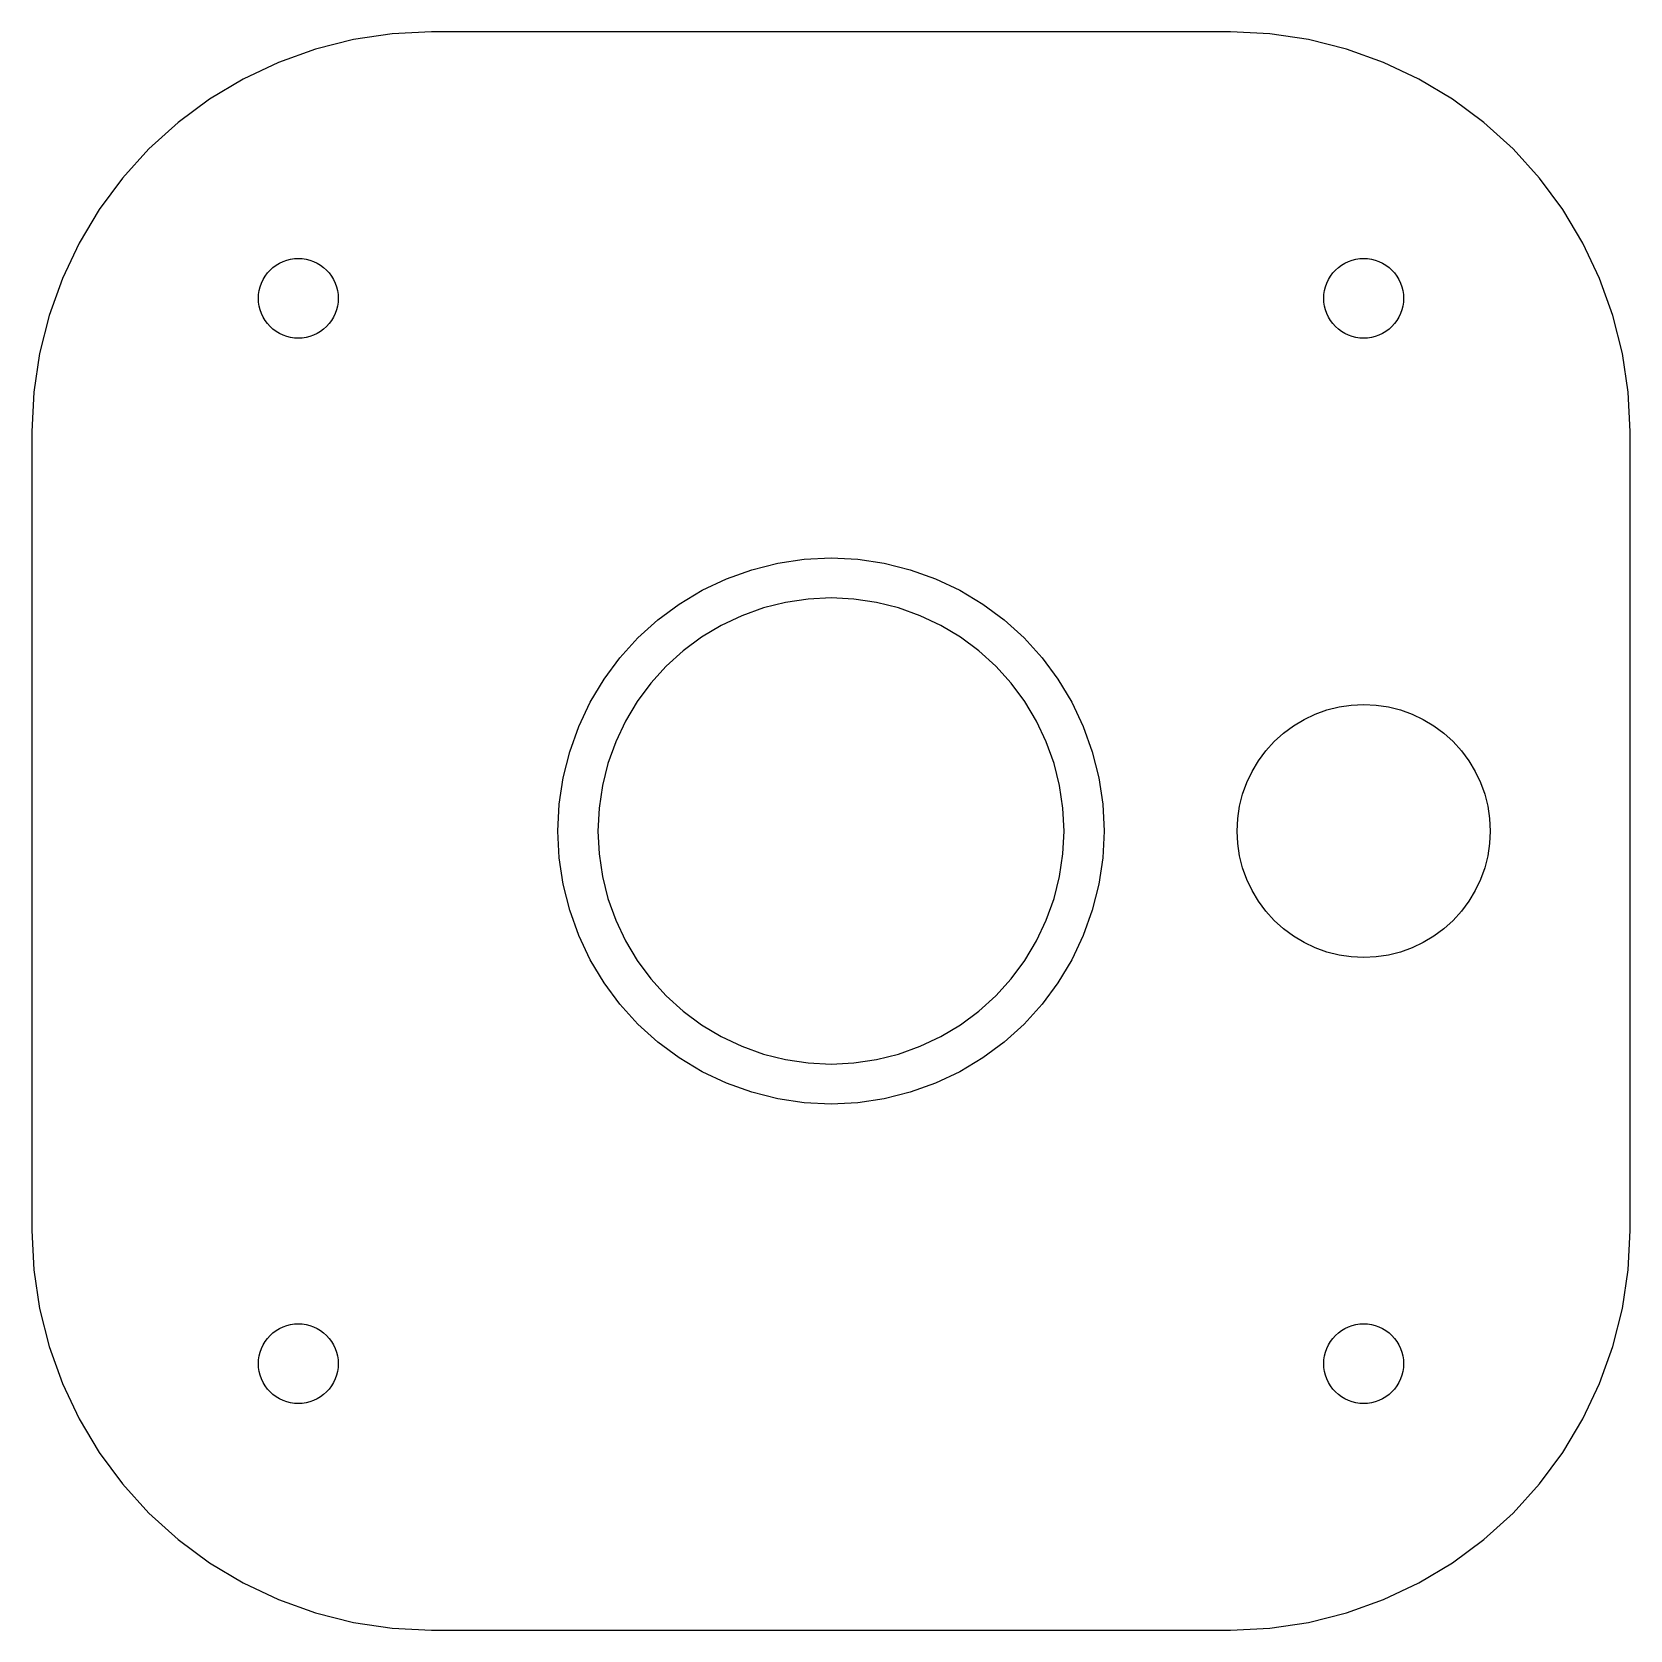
# Model space of a CAD drawing. Header units: metres. Extents: x -60 to 60, y -60 to 60.
import ezdxf

# ---------------------------------------------------------------- set-up
doc = ezdxf.new("R2010")
doc.units = ezdxf.units.M

msp = doc.modelspace()

# ---------------------------------------------------------------- linework, layer by layer
for p, q in [((-30, 60), (-32.9405, 59.8555)), ((30, 60), (-30, 60)), ((32.9405, 59.8555), (30, 60)), ((-35.8527, 59.4236), (-38.7085, 58.7082)), ((-32.9405, 59.8555), (-35.8527, 59.4236)), ((35.8527, 59.4236), (32.9405, 59.8555)), ((38.7085, 58.7082), (35.8527, 59.4236)), ((-41.4805, 57.7164), (-44.1419, 56.4576)), ((-38.7085, 58.7082), (-41.4805, 57.7164)), ((41.4805, 57.7164), (38.7085, 58.7082)), ((44.1419, 56.4576), (41.4805, 57.7164)), ((-44.1419, 56.4576), (-46.6671, 54.9441)), ((46.6671, 54.9441), (44.1419, 56.4576)), ((-46.6671, 54.9441), (-49.0318, 53.1903)), ((49.0318, 53.1903), (46.6671, 54.9441)), ((-49.0318, 53.1903), (-51.2132, 51.2132)), ((51.2132, 51.2132), (49.0318, 53.1903)), ((-51.2132, 51.2132), (-53.1903, 49.0318)), ((53.1903, 49.0318), (51.2132, 51.2132)), ((-53.1903, 49.0318), (-54.9441, 46.6671)), ((54.9441, 46.6671), (53.1903, 49.0318)), ((-54.9441, 46.6671), (-56.4576, 44.1419)), ((56.4576, 44.1419), (54.9441, 46.6671)), ((-56.4576, 44.1419), (-57.7164, 41.4805)), ((57.7164, 41.4805), (56.4576, 44.1419)), ((-42.319, 41.9032), (-42.1213, 42.1213)), ((-42.1213, 42.1213), (-41.9032, 42.319)), ((-41.9032, 42.319), (-41.6667, 42.4944)), ((-41.6667, 42.4944), (-41.4142, 42.6458)), ((-41.4142, 42.6458), (-41.148, 42.7716)), ((-41.148, 42.7716), (-40.8708, 42.8708)), ((-40.8708, 42.8708), (-40.5853, 42.9424)), ((-40.5853, 42.9424), (-40.2941, 42.9855)), ((-40.2941, 42.9855), (-40, 43)), ((-40, 43), (-39.7059, 42.9855)), ((-39.7059, 42.9855), (-39.4147, 42.9424)), ((-39.4147, 42.9424), (-39.1291, 42.8708)), ((-39.1291, 42.8708), (-38.8519, 42.7716)), ((-38.8519, 42.7716), (-38.5858, 42.6458)), ((-38.5858, 42.6458), (-38.3333, 42.4944)), ((-38.3333, 42.4944), (-38.0968, 42.319)), ((-38.0968, 42.319), (-37.8787, 42.1213)), ((-37.8787, 42.1213), (-37.681, 41.9032)), ((37.681, 41.9032), (37.8787, 42.1213)), ((37.8787, 42.1213), (38.0968, 42.319)), ((38.0968, 42.319), (38.3333, 42.4944)), ((38.3333, 42.4944), (38.5858, 42.6458)), ((38.5858, 42.6458), (38.8519, 42.7716)), ((38.8519, 42.7716), (39.1291, 42.8708)), ((39.1291, 42.8708), (39.4147, 42.9424)), ((39.4147, 42.9424), (39.7059, 42.9855)), ((39.7059, 42.9855), (40, 43)), ((40, 43), (40.2941, 42.9855)), ((40.2941, 42.9855), (40.5853, 42.9424)), ((40.5853, 42.9424), (40.8708, 42.8708)), ((40.8708, 42.8708), (41.148, 42.7716)), ((41.148, 42.7716), (41.4142, 42.6458)), ((41.4142, 42.6458), (41.6667, 42.4944)), ((41.6667, 42.4944), (41.9032, 42.319)), ((41.9032, 42.319), (42.1213, 42.1213)), ((42.1213, 42.1213), (42.319, 41.9032)), ((-57.7164, 41.4805), (-58.7082, 38.7085)), ((-42.9424, 40.5853), (-42.8708, 40.8708)), ((-42.8708, 40.8708), (-42.7716, 41.148)), ((-42.7716, 41.148), (-42.6458, 41.4142)), ((-42.6458, 41.4142), (-42.4944, 41.6667)), ((-42.4944, 41.6667), (-42.319, 41.9032)), ((-37.681, 41.9032), (-37.5056, 41.6667)), ((-37.5056, 41.6667), (-37.3542, 41.4142)), ((-37.3542, 41.4142), (-37.2284, 41.148)), ((-37.2284, 41.148), (-37.1292, 40.8708)), ((-37.1292, 40.8708), (-37.0576, 40.5853)), ((37.0576, 40.5853), (37.1292, 40.8708)), ((37.1292, 40.8708), (37.2284, 41.148)), ((37.2284, 41.148), (37.3542, 41.4142)), ((37.3542, 41.4142), (37.5056, 41.6667)), ((37.5056, 41.6667), (37.681, 41.9032)), ((42.319, 41.9032), (42.4944, 41.6667)), ((42.4944, 41.6667), (42.6458, 41.4142)), ((42.6458, 41.4142), (42.7716, 41.148)), ((42.7716, 41.148), (42.8708, 40.8708)), ((42.8708, 40.8708), (42.9424, 40.5853)), ((58.7082, 38.7085), (57.7164, 41.4805)), ((-43, 40), (-42.9855, 40.2941)), ((-42.9855, 39.7059), (-43, 40)), ((-42.9855, 40.2941), (-42.9424, 40.5853)), ((-42.9424, 39.4147), (-42.9855, 39.7059)), ((-37.0576, 40.5853), (-37.0144, 40.2941)), ((-37.0144, 39.7059), (-37.0576, 39.4147)), ((-37.0144, 40.2941), (-37, 40)), ((-37, 40), (-37.0144, 39.7059)), ((37, 40), (37.0144, 40.2941)), ((37.0144, 39.7059), (37, 40)), ((37.0144, 40.2941), (37.0576, 40.5853)), ((37.0576, 39.4147), (37.0144, 39.7059)), ((42.9424, 40.5853), (42.9855, 40.2941)), ((42.9855, 39.7059), (42.9424, 39.4147)), ((42.9855, 40.2941), (43, 40)), ((43, 40), (42.9855, 39.7059)), ((-58.7082, 38.7085), (-59.4236, 35.8527)), ((-42.8708, 39.1291), (-42.9424, 39.4147)), ((-42.7716, 38.8519), (-42.8708, 39.1291)), ((-42.6458, 38.5858), (-42.7716, 38.8519)), ((-42.4944, 38.3333), (-42.6458, 38.5858)), ((-37.3542, 38.5858), (-37.5056, 38.3333)), ((-37.2284, 38.8519), (-37.3542, 38.5858)), ((-37.1292, 39.1291), (-37.2284, 38.8519)), ((-37.0576, 39.4147), (-37.1292, 39.1291)), ((37.1292, 39.1291), (37.0576, 39.4147)), ((37.2284, 38.8519), (37.1292, 39.1291)), ((37.3542, 38.5858), (37.2284, 38.8519)), ((37.5056, 38.3333), (37.3542, 38.5858)), ((42.6458, 38.5858), (42.4944, 38.3333)), ((42.7716, 38.8519), (42.6458, 38.5858)), ((42.8708, 39.1291), (42.7716, 38.8519)), ((42.9424, 39.4147), (42.8708, 39.1291)), ((59.4236, 35.8527), (58.7082, 38.7085)), ((-42.319, 38.0968), (-42.4944, 38.3333)), ((-42.1213, 37.8787), (-42.319, 38.0968)), ((-41.9032, 37.681), (-42.1213, 37.8787)), ((-41.6667, 37.5056), (-41.9032, 37.681)), ((-41.4142, 37.3542), (-41.6667, 37.5056)), ((-41.148, 37.2284), (-41.4142, 37.3542)), ((-40.8708, 37.1292), (-41.148, 37.2284)), ((-38.8519, 37.2284), (-39.1291, 37.1292)), ((-38.5858, 37.3542), (-38.8519, 37.2284)), ((-38.3333, 37.5056), (-38.5858, 37.3542)), ((-38.0968, 37.681), (-38.3333, 37.5056)), ((-37.8787, 37.8787), (-38.0968, 37.681)), ((-37.681, 38.0968), (-37.8787, 37.8787)), ((-37.5056, 38.3333), (-37.681, 38.0968)), ((37.681, 38.0968), (37.5056, 38.3333)), ((37.8787, 37.8787), (37.681, 38.0968)), ((38.0968, 37.681), (37.8787, 37.8787)), ((38.3333, 37.5056), (38.0968, 37.681)), ((38.5858, 37.3542), (38.3333, 37.5056)), ((38.8519, 37.2284), (38.5858, 37.3542)), ((39.1291, 37.1292), (38.8519, 37.2284)), ((41.148, 37.2284), (40.8708, 37.1292)), ((41.4142, 37.3542), (41.148, 37.2284)), ((41.6667, 37.5056), (41.4142, 37.3542)), ((41.9032, 37.681), (41.6667, 37.5056)), ((42.1213, 37.8787), (41.9032, 37.681)), ((42.319, 38.0968), (42.1213, 37.8787)), ((42.4944, 38.3333), (42.319, 38.0968)), ((-40.5853, 37.0576), (-40.8708, 37.1292)), ((-40.2941, 37.0144), (-40.5853, 37.0576)), ((-40, 37), (-40.2941, 37.0144)), ((-39.7059, 37.0144), (-40, 37)), ((-39.4147, 37.0576), (-39.7059, 37.0144)), ((-39.1291, 37.1292), (-39.4147, 37.0576)), ((39.4147, 37.0576), (39.1291, 37.1292)), ((39.7059, 37.0144), (39.4147, 37.0576)), ((40, 37), (39.7059, 37.0144)), ((40.2941, 37.0144), (40, 37)), ((40.5853, 37.0576), (40.2941, 37.0144)), ((40.8708, 37.1292), (40.5853, 37.0576)), ((-59.4236, 35.8527), (-59.8555, 32.9405)), ((59.8555, 32.9405), (59.4236, 35.8527)), ((-59.8555, 32.9405), (-60, 30)), ((60, 30), (59.8555, 32.9405)), ((-60, 30), (-60, -30)), ((60, -30), (60, 30)), ((-3.99934, 20.1061), (-2.00934, 20.4013)), ((-2.00934, 20.4013), (0, 20.5)), ((0, 20.5), (2.00934, 20.4013)), ((2.00934, 20.4013), (3.99934, 20.1061)), ((-7.845, 18.9395), (-5.95082, 19.6173)), ((-5.95082, 19.6173), (-3.99934, 20.1061)), ((3.99934, 20.1061), (5.95082, 19.6173)), ((5.95082, 19.6173), (7.845, 18.9395)), ((-11.3892, 17.0451), (-9.66362, 18.0794)), ((-9.66362, 18.0794), (-7.845, 18.9395)), ((7.845, 18.9395), (9.66362, 18.0794)), ((9.66362, 18.0794), (11.3892, 17.0451)), ((-13.0051, 15.8467), (-11.3892, 17.0451)), ((-3.41408, 17.1637), (-5.07997, 16.7464)), ((-1.71529, 17.4157), (-3.41408, 17.1637)), ((0, 17.5), (-1.71529, 17.4157)), ((1.71529, 17.4157), (0, 17.5)), ((3.41408, 17.1637), (1.71529, 17.4157)), ((5.07997, 16.7464), (3.41408, 17.1637)), ((11.3892, 17.0451), (13.0051, 15.8467)), ((-14.4957, 14.4957), (-13.0051, 15.8467)), ((-6.69695, 16.1679), (-8.24944, 15.4336)), ((-5.07997, 16.7464), (-6.69695, 16.1679)), ((6.69695, 16.1679), (5.07997, 16.7464)), ((8.24944, 15.4336), (6.69695, 16.1679)), ((13.0051, 15.8467), (14.4957, 14.4957)), ((-15.8467, 13.0051), (-14.4957, 14.4957)), ((-9.72247, 14.5507), (-11.1019, 13.5277)), ((-8.24944, 15.4336), (-9.72247, 14.5507)), ((9.72247, 14.5507), (8.24944, 15.4336)), ((11.1019, 13.5277), (9.72247, 14.5507)), ((14.4957, 14.4957), (15.8467, 13.0051)), ((-11.1019, 13.5277), (-12.3744, 12.3744)), ((12.3744, 12.3744), (11.1019, 13.5277)), ((-17.0451, 11.3892), (-15.8467, 13.0051)), ((-12.3744, 12.3744), (-13.5277, 11.1019)), ((13.5277, 11.1019), (12.3744, 12.3744)), ((15.8467, 13.0051), (17.0451, 11.3892)), ((-18.0794, 9.66362), (-17.0451, 11.3892)), ((-13.5277, 11.1019), (-14.5507, 9.72247)), ((14.5507, 9.72247), (13.5277, 11.1019)), ((17.0451, 11.3892), (18.0794, 9.66362)), ((-18.9395, 7.845), (-18.0794, 9.66362)), ((-14.5507, 9.72247), (-15.4336, 8.24944)), ((15.4336, 8.24944), (14.5507, 9.72247)), ((18.0794, 9.66362), (18.9395, 7.845)), ((35.5217, 8.37825), (36.3645, 8.77686)), ((36.3645, 8.77686), (37.2423, 9.09093)), ((37.2423, 9.09093), (38.1466, 9.31746)), ((38.1466, 9.31746), (39.0688, 9.45425)), ((39.0688, 9.45425), (40, 9.5)), ((40, 9.5), (40.9312, 9.45425)), ((40.9312, 9.45425), (41.8533, 9.31746)), ((41.8533, 9.31746), (42.7577, 9.09093)), ((42.7577, 9.09093), (43.6355, 8.77686)), ((43.6355, 8.77686), (44.4783, 8.37825)), ((-19.6173, 5.95082), (-18.9395, 7.845)), ((-15.4336, 8.24944), (-16.1679, 6.69695)), ((16.1679, 6.69695), (15.4336, 8.24944)), ((18.9395, 7.845), (19.6173, 5.95082)), ((33.2825, 6.71751), (33.9733, 7.3436)), ((33.9733, 7.3436), (34.7221, 7.89896)), ((34.7221, 7.89896), (35.5217, 8.37825)), ((44.4783, 8.37825), (45.2779, 7.89896)), ((45.2779, 7.89896), (46.0267, 7.3436)), ((46.0267, 7.3436), (46.7175, 6.71751)), ((-16.1679, 6.69695), (-16.7464, 5.07997)), ((16.7464, 5.07997), (16.1679, 6.69695)), ((32.101, 5.27791), (32.6564, 6.02673)), ((32.6564, 6.02673), (33.2825, 6.71751)), ((46.7175, 6.71751), (47.3436, 6.02673)), ((47.3436, 6.02673), (47.899, 5.27791)), ((-20.1061, 3.99934), (-19.6173, 5.95082)), ((-16.7464, 5.07997), (-17.1637, 3.41408)), ((17.1637, 3.41408), (16.7464, 5.07997)), ((19.6173, 5.95082), (20.1061, 3.99934)), ((31.6217, 4.47826), (32.101, 5.27791)), ((47.899, 5.27791), (48.3783, 4.47826)), ((-20.4013, 2.00934), (-20.1061, 3.99934)), ((20.1061, 3.99934), (20.4013, 2.00934)), ((30.9091, 2.75769), (31.2231, 3.63548)), ((31.2231, 3.63548), (31.6217, 4.47826)), ((48.3783, 4.47826), (48.7769, 3.63548)), ((48.7769, 3.63548), (49.0909, 2.75769)), ((-17.1637, 3.41408), (-17.4157, 1.71529)), ((17.4157, 1.71529), (17.1637, 3.41408)), ((30.6825, 1.85335), (30.9091, 2.75769)), ((49.0909, 2.75769), (49.3175, 1.85335)), ((-20.5, 0), (-20.4013, 2.00934)), ((-17.4157, 1.71529), (-17.5, 0)), ((17.5, 0), (17.4157, 1.71529)), ((20.4013, 2.00934), (20.5, 0)), ((30.5457, 0.93115), (30.6825, 1.85335)), ((49.3175, 1.85335), (49.4543, 0.93115)), ((-20.4013, -2.00934), (-20.5, 0)), ((-17.5, 0), (-17.4157, -1.71529)), ((17.4157, -1.71529), (17.5, 0)), ((20.5, 0), (20.4013, -2.00934)), ((30.5, 0), (30.5457, 0.93115)), ((30.5457, -0.93115), (30.5, 0)), ((49.4543, 0.93115), (49.5, 0)), ((49.5, 0), (49.4543, -0.93115)), ((30.6825, -1.85335), (30.5457, -0.93115)), ((49.4543, -0.93115), (49.3175, -1.85335)), ((-20.1061, -3.99934), (-20.4013, -2.00934)), ((-17.4157, -1.71529), (-17.1637, -3.41408)), ((17.1637, -3.41408), (17.4157, -1.71529)), ((20.4013, -2.00934), (20.1061, -3.99934)), ((30.9091, -2.75769), (30.6825, -1.85335)), ((49.3175, -1.85335), (49.0909, -2.75769)), ((-17.1637, -3.41408), (-16.7464, -5.07997)), ((16.7464, -5.07997), (17.1637, -3.41408)), ((31.2231, -3.63548), (30.9091, -2.75769)), ((49.0909, -2.75769), (48.7769, -3.63548)), ((-19.6173, -5.95082), (-20.1061, -3.99934)), ((20.1061, -3.99934), (19.6173, -5.95082)), ((31.6217, -4.47826), (31.2231, -3.63548)), ((32.101, -5.27791), (31.6217, -4.47826)), ((48.3783, -4.47826), (47.899, -5.27791)), ((48.7769, -3.63548), (48.3783, -4.47826)), ((-18.9395, -7.845), (-19.6173, -5.95082)), ((-16.7464, -5.07997), (-16.1679, -6.69695)), ((16.1679, -6.69695), (16.7464, -5.07997)), ((19.6173, -5.95082), (18.9395, -7.845)), ((32.6564, -6.02673), (32.101, -5.27791)), ((47.899, -5.27791), (47.3436, -6.02673)), ((-16.1679, -6.69695), (-15.4336, -8.24944)), ((15.4336, -8.24944), (16.1679, -6.69695)), ((33.2825, -6.71751), (32.6564, -6.02673)), ((33.9733, -7.3436), (33.2825, -6.71751)), ((46.7175, -6.71751), (46.0267, -7.3436)), ((47.3436, -6.02673), (46.7175, -6.71751)), ((-18.0794, -9.66362), (-18.9395, -7.845)), ((-15.4336, -8.24944), (-14.5507, -9.72247)), ((14.5507, -9.72247), (15.4336, -8.24944)), ((18.9395, -7.845), (18.0794, -9.66362)), ((34.7221, -7.89896), (33.9733, -7.3436)), ((35.5217, -8.37825), (34.7221, -7.89896)), ((36.3645, -8.77686), (35.5217, -8.37825)), ((44.4783, -8.37825), (43.6355, -8.77686)), ((45.2779, -7.89896), (44.4783, -8.37825)), ((46.0267, -7.3436), (45.2779, -7.89896)), ((37.2423, -9.09093), (36.3645, -8.77686)), ((38.1466, -9.31746), (37.2423, -9.09093)), ((39.0688, -9.45425), (38.1466, -9.31746)), ((40, -9.5), (39.0688, -9.45425)), ((40.9312, -9.45425), (40, -9.5)), ((41.8533, -9.31746), (40.9312, -9.45425)), ((42.7577, -9.09093), (41.8533, -9.31746)), ((43.6355, -8.77686), (42.7577, -9.09093)), ((-17.0451, -11.3892), (-18.0794, -9.66362)), ((-14.5507, -9.72247), (-13.5277, -11.1019)), ((13.5277, -11.1019), (14.5507, -9.72247)), ((18.0794, -9.66362), (17.0451, -11.3892)), ((-15.8467, -13.0051), (-17.0451, -11.3892)), ((-13.5277, -11.1019), (-12.3744, -12.3744)), ((12.3744, -12.3744), (13.5277, -11.1019)), ((17.0451, -11.3892), (15.8467, -13.0051)), ((-14.4957, -14.4957), (-15.8467, -13.0051)), ((-12.3744, -12.3744), (-11.1019, -13.5277)), ((11.1019, -13.5277), (12.3744, -12.3744)), ((15.8467, -13.0051), (14.4957, -14.4957)), ((-11.1019, -13.5277), (-9.72247, -14.5507)), ((9.72247, -14.5507), (11.1019, -13.5277)), ((-13.0051, -15.8467), (-14.4957, -14.4957)), ((-9.72247, -14.5507), (-8.24944, -15.4336)), ((-8.24944, -15.4336), (-6.69695, -16.1679)), ((6.69695, -16.1679), (8.24944, -15.4336)), ((8.24944, -15.4336), (9.72247, -14.5507)), ((14.4957, -14.4957), (13.0051, -15.8467)), ((-11.3892, -17.0451), (-13.0051, -15.8467)), ((-6.69695, -16.1679), (-5.07997, -16.7464)), ((-5.07997, -16.7464), (-3.41408, -17.1637)), ((3.41408, -17.1637), (5.07997, -16.7464)), ((5.07997, -16.7464), (6.69695, -16.1679)), ((13.0051, -15.8467), (11.3892, -17.0451)), ((-9.66362, -18.0794), (-11.3892, -17.0451)), ((-3.41408, -17.1637), (-1.71529, -17.4157)), ((-1.71529, -17.4157), (0, -17.5)), ((0, -17.5), (1.71529, -17.4157)), ((1.71529, -17.4157), (3.41408, -17.1637)), ((11.3892, -17.0451), (9.66362, -18.0794)), ((-7.845, -18.9395), (-9.66362, -18.0794)), ((-5.95082, -19.6173), (-7.845, -18.9395)), ((7.845, -18.9395), (5.95082, -19.6173)), ((9.66362, -18.0794), (7.845, -18.9395)), ((-3.99934, -20.1061), (-5.95082, -19.6173)), ((-2.00934, -20.4013), (-3.99934, -20.1061)), ((3.99934, -20.1061), (2.00934, -20.4013)), ((5.95082, -19.6173), (3.99934, -20.1061)), ((0, -20.5), (-2.00934, -20.4013)), ((2.00934, -20.4013), (0, -20.5)), ((-60, -30), (-59.8555, -32.9405)), ((59.8555, -32.9405), (60, -30)), ((-59.8555, -32.9405), (-59.4236, -35.8527)), ((59.4236, -35.8527), (59.8555, -32.9405)), ((-59.4236, -35.8527), (-58.7082, -38.7085)), ((58.7082, -38.7085), (59.4236, -35.8527)), ((-41.148, -37.2284), (-40.8708, -37.1292)), ((-40.8708, -37.1292), (-40.5853, -37.0576)), ((-40.5853, -37.0576), (-40.2941, -37.0144)), ((-40.2941, -37.0144), (-40, -37)), ((-40, -37), (-39.7059, -37.0144)), ((-39.7059, -37.0144), (-39.4147, -37.0576)), ((-39.4147, -37.0576), (-39.1291, -37.1292)), ((-39.1291, -37.1292), (-38.8519, -37.2284)), ((38.8519, -37.2284), (39.1291, -37.1292)), ((39.1291, -37.1292), (39.4147, -37.0576)), ((39.4147, -37.0576), (39.7059, -37.0144)), ((39.7059, -37.0144), (40, -37)), ((40, -37), (40.2941, -37.0144)), ((40.2941, -37.0144), (40.5853, -37.0576)), ((40.5853, -37.0576), (40.8708, -37.1292)), ((40.8708, -37.1292), (41.148, -37.2284)), ((-42.6458, -38.5858), (-42.4944, -38.3333)), ((-42.4944, -38.3333), (-42.319, -38.0968)), ((-42.319, -38.0968), (-42.1213, -37.8787)), ((-42.1213, -37.8787), (-41.9032, -37.681)), ((-41.9032, -37.681), (-41.6667, -37.5056)), ((-41.6667, -37.5056), (-41.4142, -37.3542)), ((-41.4142, -37.3542), (-41.148, -37.2284)), ((-38.8519, -37.2284), (-38.5858, -37.3542)), ((-38.5858, -37.3542), (-38.3333, -37.5056)), ((-38.3333, -37.5056), (-38.0968, -37.681)), ((-38.0968, -37.681), (-37.8787, -37.8787)), ((-37.8787, -37.8787), (-37.681, -38.0968)), ((-37.681, -38.0968), (-37.5056, -38.3333)), ((-37.5056, -38.3333), (-37.3542, -38.5858)), ((37.3542, -38.5858), (37.5056, -38.3333)), ((37.5056, -38.3333), (37.681, -38.0968)), ((37.681, -38.0968), (37.8787, -37.8787)), ((37.8787, -37.8787), (38.0968, -37.681)), ((38.0968, -37.681), (38.3333, -37.5056)), ((38.3333, -37.5056), (38.5858, -37.3542)), ((38.5858, -37.3542), (38.8519, -37.2284)), ((41.148, -37.2284), (41.4142, -37.3542)), ((41.4142, -37.3542), (41.6667, -37.5056)), ((41.6667, -37.5056), (41.9032, -37.681)), ((41.9032, -37.681), (42.1213, -37.8787)), ((42.1213, -37.8787), (42.319, -38.0968)), ((42.319, -38.0968), (42.4944, -38.3333)), ((42.4944, -38.3333), (42.6458, -38.5858)), ((-58.7082, -38.7085), (-57.7164, -41.4805)), ((-42.9855, -39.7059), (-42.9424, -39.4147)), ((-42.9424, -39.4147), (-42.8708, -39.1291)), ((-42.8708, -39.1291), (-42.7716, -38.8519)), ((-42.7716, -38.8519), (-42.6458, -38.5858)), ((-37.3542, -38.5858), (-37.2284, -38.8519)), ((-37.2284, -38.8519), (-37.1292, -39.1291)), ((-37.1292, -39.1291), (-37.0576, -39.4147)), ((-37.0576, -39.4147), (-37.0144, -39.7059)), ((37.0144, -39.7059), (37.0576, -39.4147)), ((37.0576, -39.4147), (37.1292, -39.1291)), ((37.1292, -39.1291), (37.2284, -38.8519)), ((37.2284, -38.8519), (37.3542, -38.5858)), ((42.6458, -38.5858), (42.7716, -38.8519)), ((42.7716, -38.8519), (42.8708, -39.1291)), ((42.8708, -39.1291), (42.9424, -39.4147)), ((42.9424, -39.4147), (42.9855, -39.7059)), ((57.7164, -41.4805), (58.7082, -38.7085)), ((-43, -40), (-42.9855, -39.7059)), ((-42.9855, -40.2941), (-43, -40)), ((-42.9424, -40.5853), (-42.9855, -40.2941)), ((-42.8708, -40.8708), (-42.9424, -40.5853)), ((-37.0576, -40.5853), (-37.1292, -40.8708)), ((-37.0144, -40.2941), (-37.0576, -40.5853)), ((-37.0144, -39.7059), (-37, -40)), ((-37, -40), (-37.0144, -40.2941)), ((37, -40), (37.0144, -39.7059)), ((37.0144, -40.2941), (37, -40)), ((37.0576, -40.5853), (37.0144, -40.2941)), ((37.1292, -40.8708), (37.0576, -40.5853)), ((42.9424, -40.5853), (42.8708, -40.8708)), ((42.9855, -40.2941), (42.9424, -40.5853)), ((42.9855, -39.7059), (43, -40)), ((43, -40), (42.9855, -40.2941)), ((-57.7164, -41.4805), (-56.4576, -44.1419)), ((-42.7716, -41.148), (-42.8708, -40.8708)), ((-42.6458, -41.4142), (-42.7716, -41.148)), ((-42.4944, -41.6667), (-42.6458, -41.4142)), ((-42.319, -41.9032), (-42.4944, -41.6667)), ((-42.1213, -42.1213), (-42.319, -41.9032)), ((-37.681, -41.9032), (-37.8787, -42.1213)), ((-37.5056, -41.6667), (-37.681, -41.9032)), ((-37.3542, -41.4142), (-37.5056, -41.6667)), ((-37.2284, -41.148), (-37.3542, -41.4142)), ((-37.1292, -40.8708), (-37.2284, -41.148)), ((37.2284, -41.148), (37.1292, -40.8708)), ((37.3542, -41.4142), (37.2284, -41.148)), ((37.5056, -41.6667), (37.3542, -41.4142)), ((37.681, -41.9032), (37.5056, -41.6667)), ((37.8787, -42.1213), (37.681, -41.9032)), ((42.319, -41.9032), (42.1213, -42.1213)), ((42.4944, -41.6667), (42.319, -41.9032)), ((42.6458, -41.4142), (42.4944, -41.6667)), ((42.7716, -41.148), (42.6458, -41.4142)), ((42.8708, -40.8708), (42.7716, -41.148)), ((56.4576, -44.1419), (57.7164, -41.4805)), ((-41.9032, -42.319), (-42.1213, -42.1213)), ((-41.6667, -42.4944), (-41.9032, -42.319)), ((-41.4142, -42.6458), (-41.6667, -42.4944)), ((-41.148, -42.7716), (-41.4142, -42.6458)), ((-40.8708, -42.8708), (-41.148, -42.7716)), ((-40.5853, -42.9424), (-40.8708, -42.8708)), ((-40.2941, -42.9855), (-40.5853, -42.9424)), ((-40, -43), (-40.2941, -42.9855)), ((-39.7059, -42.9855), (-40, -43)), ((-39.4147, -42.9424), (-39.7059, -42.9855)), ((-39.1291, -42.8708), (-39.4147, -42.9424)), ((-38.8519, -42.7716), (-39.1291, -42.8708)), ((-38.5858, -42.6458), (-38.8519, -42.7716)), ((-38.3333, -42.4944), (-38.5858, -42.6458)), ((-38.0968, -42.319), (-38.3333, -42.4944)), ((-37.8787, -42.1213), (-38.0968, -42.319)), ((38.0968, -42.319), (37.8787, -42.1213)), ((38.3333, -42.4944), (38.0968, -42.319)), ((38.5858, -42.6458), (38.3333, -42.4944)), ((38.8519, -42.7716), (38.5858, -42.6458)), ((39.1291, -42.8708), (38.8519, -42.7716)), ((39.4147, -42.9424), (39.1291, -42.8708)), ((39.7059, -42.9855), (39.4147, -42.9424)), ((40, -43), (39.7059, -42.9855)), ((40.2941, -42.9855), (40, -43)), ((40.5853, -42.9424), (40.2941, -42.9855)), ((40.8708, -42.8708), (40.5853, -42.9424)), ((41.148, -42.7716), (40.8708, -42.8708)), ((41.4142, -42.6458), (41.148, -42.7716)), ((41.6667, -42.4944), (41.4142, -42.6458)), ((41.9032, -42.319), (41.6667, -42.4944)), ((42.1213, -42.1213), (41.9032, -42.319)), ((-56.4576, -44.1419), (-54.9441, -46.6671)), ((54.9441, -46.6671), (56.4576, -44.1419)), ((-54.9441, -46.6671), (-53.1903, -49.0318)), ((53.1903, -49.0318), (54.9441, -46.6671)), ((-53.1903, -49.0318), (-51.2132, -51.2132)), ((51.2132, -51.2132), (53.1903, -49.0318)), ((-51.2132, -51.2132), (-49.0318, -53.1903)), ((49.0318, -53.1903), (51.2132, -51.2132)), ((-49.0318, -53.1903), (-46.6671, -54.9441)), ((46.6671, -54.9441), (49.0318, -53.1903)), ((-46.6671, -54.9441), (-44.1419, -56.4576)), ((44.1419, -56.4576), (46.6671, -54.9441)), ((-44.1419, -56.4576), (-41.4805, -57.7164)), ((41.4805, -57.7164), (44.1419, -56.4576)), ((-41.4805, -57.7164), (-38.7085, -58.7082)), ((-38.7085, -58.7082), (-35.8527, -59.4236)), ((35.8527, -59.4236), (38.7085, -58.7082)), ((38.7085, -58.7082), (41.4805, -57.7164)), ((-35.8527, -59.4236), (-32.9405, -59.8555)), ((-32.9405, -59.8555), (-30, -60)), ((-30, -60), (30, -60)), ((30, -60), (32.9405, -59.8555)), ((32.9405, -59.8555), (35.8527, -59.4236))]:
    msp.add_line(p, q)

doc.saveas('drawing.dxf')
